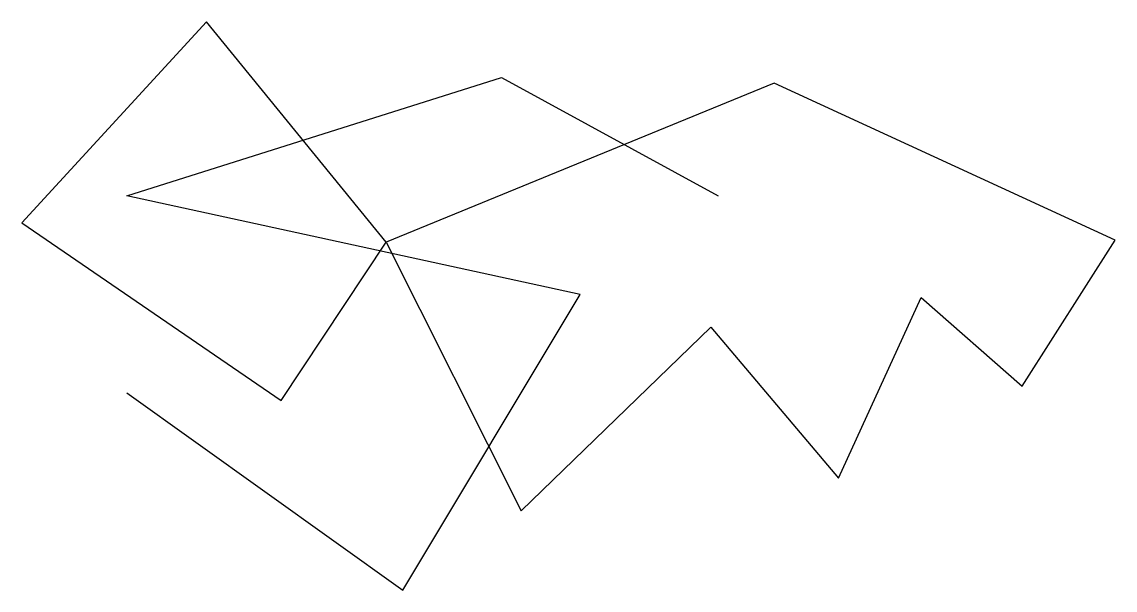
# Model space of a CAD drawing. Header units: millimetres. Extents: x -103 to 451, y -10 to 278.
import ezdxf

# ---------------------------------------------------------------- set-up
doc = ezdxf.new("R2010")
doc.units = ezdxf.units.MM

msp = doc.modelspace()

# ---------------------------------------------------------------- linework, layer by layer
for p, q in [((-9.59, 278.22), (-103.34, 176.25)), ((81.57, 166.42), (-9.59, 278.22)), ((-50, 190), (140, 250)), ((140, 250), (250, 190)), ((278.39, 247.17), (81.57, 166.42)), ((451.38, 167.45), (278.39, 247.17)), ((180, 140), (-50, 190)), ((-103.34, 176.25), (28.22, 86.18)), ((404.25, 93.43), (451.38, 167.45)), ((28.22, 86.18), (81.57, 166.42)), ((81.57, 166.42), (149.94, 30.28)), ((90, -10), (180, 140)), ((311.02, 46.84), (352.97, 138.46)), ((352.97, 138.46), (404.25, 93.43)), ((149.94, 30.28), (246.28, 123.45)), ((246.28, 123.45), (311.02, 46.84)), ((-50, 90), (90, -10))]:
    msp.add_line(p, q)

doc.saveas('drawing.dxf')
